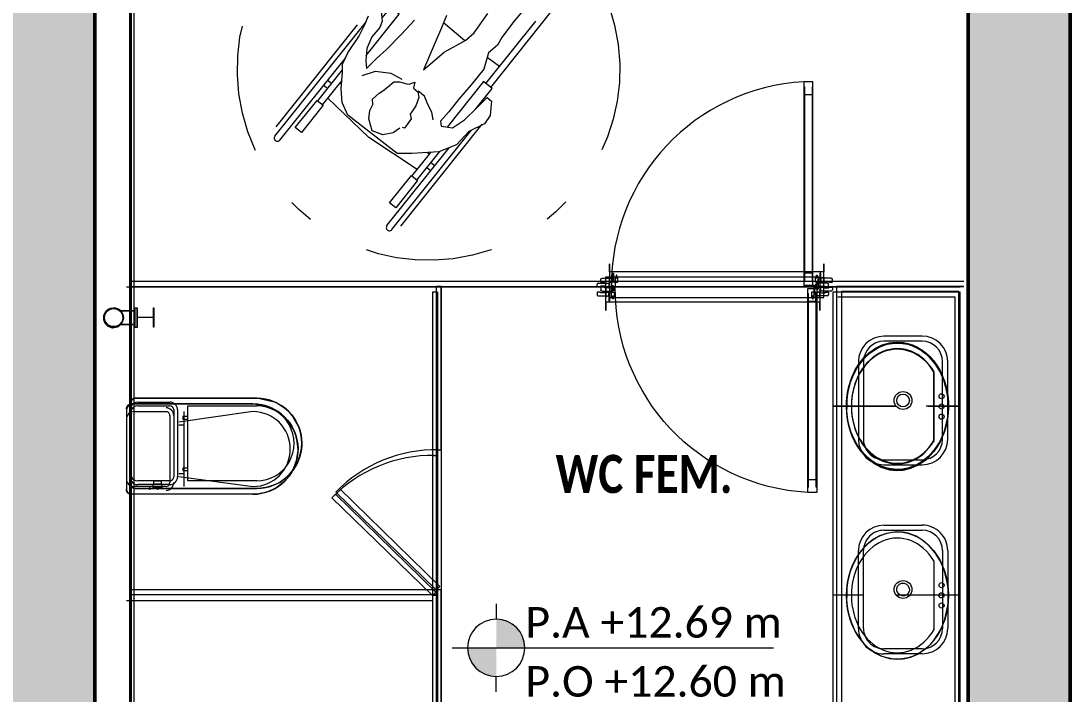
# Model space of a CAD drawing. Extents: x -14.2 to 52.3, y 3.7 to 90.9.
# Drawn here: x 28.463 to 32.577, y 22.991 to 25.633 of the extents above; entities that cross this region are included whole.
import ezdxf

# ---------------------------------------------------------------- set-up
doc = ezdxf.new("R2010")
doc.units = 0
doc.linetypes.add('limpo_PINI-PSG-PE-0102-LAZ-R00$0$IMPORT-HIDDEN _2_', pattern=[375, 250, -125])
doc.linetypes.add('limpo_PINI-PSG-PE-0102-LAZ-R00$0$IMPORT-IMPORT-DASHDOT', pattern=[1, 0.5, -0.25, 0, -0.25])
doc.layers.add('limpo_PINI-PSG-PE-0102-LAZ-R00$0$0-16', color=7, linetype='limpo_PINI-PSG-PE-0102-LAZ-R00$0$IMPORT-IMPORT-DASHDOT', lineweight=5, true_color=0x999999)
doc.layers.add('limpo_PINI-PSG-PE-0102-LAZ-R00$0$0-8', color=7, linetype='Continuous', lineweight=5, true_color=0x999999)
for name, color, linetype, lineweight in [('limpo_PINI-PSG-PE-0102-LAZ-R00$0$0-20', 7, 'Continuous', 5), ('limpo_PINI-PSG-PE-0102-LAZ-R00$0$A-AREA-IDEN', 2, 'Continuous', 5), ('limpo_PINI-PSG-PE-0102-LAZ-R00$0$A-WALL', 1, 'Continuous', 5), ('limpo_PINI-PSG-PE-0102-LAZ-R00$0$A-WALL-FNSH', 1, 'Continuous', 40), ('limpo_PINI-PSG-PE-0102-LAZ-R00$0$ARQ_ESQUADRIA', 135, 'Continuous', 5), ('limpo_PINI-PSG-PE-0102-LAZ-R00$0$ARQ_WC_COZ', 135, 'Continuous', 5), ('limpo_PINI-PSG-PE-0102-LAZ-R00$0$G-ANNO-DIMS', 1, 'Continuous', 5), ('limpo_PINI-PSG-PE-0102-LAZ-R00$0$LAYOUT_AMB_LAZ_dwg', 8, 'Continuous', 5), ('limpo_PINI-PSG-PE-0102-LAZ-R00$0$PNIN-HID-PL-0009-LAZ-R00_dwg', 8, 'Continuous', 5), ('limpo_PINI-PSG-PE-0102-LAZ-R00$0$S-COLS', 52, 'Continuous', 5), ('limpo_PINI-PSG-PE-0102-LAZ-R00$0$TINTERNO', 135, 'Continuous', 5)]:
    doc.layers.add(name, color=color, linetype=linetype, lineweight=lineweight)
doc.layers.add('limpo_PINI-PSG-PE-0102-LAZ-R00$0$XR_ARQT', color=7, linetype='Continuous')
doc.layers.add('XR_ARQT', color=7, linetype='Continuous')
doc.styles.add('limpo_PINI-PSG-PE-0102-LAZ-R00$0$Calibri_2', font='calibri.ttf', dxfattribs={"height": 0.22})
doc.styles.add('limpo_PINI-PSG-PE-0102-LAZ-R00$0$Calibri_B', font='calibrib.ttf', dxfattribs={"width": 0.8, "height": 150})

# ---------------------------------------------------------------- blocks, each defined once
blk = doc.blocks.new('limpo_PINI-PSG-PE-0102-LAZ-R00$0$LAZ GERAL - PNE_dwg_LAYOUT - LAZER - - -_dwg__U96-23877569-009 - PRE - PAV_ LAZER - GERAL-25011497-009 - PRE - PAV_ LAZER - GERAL')
at = {"layer": 'limpo_PINI-PSG-PE-0102-LAZ-R00$0$0-20', "flags": 128}
blk.add_lwpolyline([(-0.0325, -0.105), (0.8075, -0.105), (0.8075, -0.1801), (0.8075, -0.2371), (0.8075, -0.2051), (-0.0325, -0.2051), (-0.0325, -0.237), (-0.0325, -0.18), (-0.0325, -0.105)], dxfattribs=at)
at = {"layer": 'limpo_PINI-PSG-PE-0102-LAZ-R00$0$0-8'}
for p, q in [((0.7473, 0.6102), (0.7773, 0.6102)), ((0.7472, -0.0898), (0.7772, -0.0898)), ((-0.006, -0.1875), (-0.006, -0.187)), ((-0.006, -0.1891), (-0.006, -0.1885)), ((-0.0057, -0.187), (-0.0057, -0.1875)), ((-0.0057, -0.1885), (-0.0057, -0.1891)), ((-0.0056, -0.1879), (-0.0055, -0.188)), ((-0.0056, -0.1894), (-0.0055, -0.1895)), ((-0.0052, -0.1894), (-0.0052, -0.1884)), ((-0.0042, -0.1884), (-0.0042, -0.1894)), ((-0.004, -0.188), (-0.0039, -0.1879)), ((-0.004, -0.1895), (-0.0039, -0.1894)), ((-0.0037, -0.1875), (-0.0037, -0.187)), ((-0.0037, -0.1891), (-0.0037, -0.1885)), ((-0.0035, -0.187), (-0.0035, -0.1875)), ((-0.0035, -0.1885), (-0.0035, -0.1891)), ((0.7785, -0.187), (0.7785, -0.1876)), ((0.7785, -0.1886), (0.7785, -0.1891)), ((0.7788, -0.1876), (0.7788, -0.187)), ((0.7788, -0.1891), (0.7788, -0.1886)), ((0.779, -0.188), (0.7789, -0.188)), ((0.779, -0.1896), (0.7789, -0.1895)), ((0.7793, -0.1884), (0.7793, -0.1895)), ((0.7803, -0.1895), (0.7803, -0.1884)), ((0.7806, -0.188), (0.7805, -0.188)), ((0.7806, -0.1895), (0.7805, -0.1896)), ((0.7808, -0.187), (0.7808, -0.1876)), ((0.7808, -0.1886), (0.7808, -0.1891)), ((0.781, -0.1876), (0.781, -0.187)), ((0.781, -0.1891), (0.781, -0.1886))]:
    blk.add_line(p, q, dxfattribs=at)
at = {"layer": 'limpo_PINI-PSG-PE-0102-LAZ-R00$0$0-8', "flags": 128}
for points in [[(0.7798, 0.6602), (0.7448, 0.6602), (0.7448, -0.1398), (0.7797, -0.1398), (0.7797, 0.6602)], [(0.7448, 0.6402), (0.7473, 0.6402), (0.7473, -0.1198), (0.7447, -0.1198)], [(0.7798, 0.6402), (0.7773, 0.6402), (0.7773, -0.1198), (0.7797, -0.1198)], [(-0.0615, -0.13), (-0.0205, -0.13), (-0.0205, -0.145), (-0.0325, -0.145), (-0.0325, -0.142), (-0.0525, -0.142), (-0.0525, -0.145), (-0.0665, -0.145), (-0.0665, -0.135)], [(-0.0325, -0.1651), (-0.0205, -0.1651), (-0.0205, -0.185), (-0.0165, -0.185), (-0.0165, -0.1651), (0, -0.1651), (0, -0.185), (-0.0035, -0.185), (-0.0035, -0.192), (-0.006, -0.192), (-0.006, -0.185), (-0.01, -0.185), (-0.01, -0.145), (-0.0165, -0.145), (-0.0165, -0.15), (-0.0205, -0.15), (-0.0205, -0.145), (-0.0325, -0.145), (-0.0325, -0.18), (-0.0295, -0.18), (-0.0295, -0.184), (-0.0325, -0.184), (-0.0325, -0.1651)], [(-0.0205, -0.13), (-0.0205, -0.15), (-0.0165, -0.15), (-0.0165, -0.134)], [(0.781, -0.1386), (0.7484, -0.1386), (0.7484, -0.1398), (0.7484, -0.1403), (0.7801, -0.1403)], [(0.8075, -0.1651), (0.7955, -0.1651), (0.7955, -0.1851), (0.7915, -0.1851), (0.7915, -0.1651), (0.775, -0.1651), (0.775, -0.1851), (0.7785, -0.1851), (0.7785, -0.1921), (0.781, -0.1921), (0.781, -0.1851), (0.785, -0.1851), (0.785, -0.1451), (0.7915, -0.1451), (0.7915, -0.1501), (0.7955, -0.1501), (0.7955, -0.1451), (0.8075, -0.1451), (0.8075, -0.1801), (0.8045, -0.1801), (0.8045, -0.1841), (0.8075, -0.1841), (0.8075, -0.1651)], [(0.7862, -0.1438), (0.7862, -0.1764), (0.785, -0.1764), (0.7845, -0.1764), (0.7845, -0.1447)], [(0.8365, -0.1301), (0.7955, -0.1301), (0.7955, -0.1501), (0.7915, -0.1501), (0.7915, -0.1341)], [(0.7955, -0.1301), (0.7955, -0.1451), (0.8075, -0.1451), (0.8075, -0.1421), (0.8275, -0.1421), (0.8275, -0.1451), (0.8415, -0.1451), (0.8415, -0.1351)], [(-0.0205, -0.1801), (-0.0205, -0.1651), (-0.0325, -0.1651), (-0.0325, -0.1681), (-0.0525, -0.1681), (-0.0525, -0.1651), (-0.0665, -0.1651), (-0.0665, -0.1751)], [(-0.0615, -0.1801), (-0.0205, -0.1801), (-0.0205, -0.2), (-0.0165, -0.2), (-0.0165, -0.1761)], [(-0.0052, -0.1878), (-0.0052, -0.185), (-0.0097, -0.185), (-0.0097, -0.182), (-0.0037, -0.18), (0.0003, -0.182), (0.0003, -0.185), (-0.0042, -0.185), (-0.0042, -0.1878)], [(-0.0005, -0.1842), (-0.0089, -0.1842), (-0.0089, -0.1826), (-0.0038, -0.1809), (-0.0005, -0.1825), (-0.0005, -0.1842)], [(0.7803, -0.1879), (0.7803, -0.1851), (0.7848, -0.1851), (0.7848, -0.1821), (0.7788, -0.1801), (0.7748, -0.1821), (0.7748, -0.1851), (0.7793, -0.1851), (0.7793, -0.1879)], [(0.7756, -0.1843), (0.784, -0.1843), (0.784, -0.1826), (0.7788, -0.1809), (0.7756, -0.1826), (0.7756, -0.1843)], [(0.7955, -0.1801), (0.7955, -0.2001), (0.7915, -0.2001), (0.7915, -0.1761)], [(0.8365, -0.1801), (0.7955, -0.1801), (0.7955, -0.1651), (0.8075, -0.1651), (0.8075, -0.1681), (0.8275, -0.1681), (0.8275, -0.1651), (0.8415, -0.1651), (0.8415, -0.1751)]]:
    blk.add_lwpolyline(points, dxfattribs=at)
at = {"layer": 'limpo_PINI-PSG-PE-0102-LAZ-R00$0$0-8'}
blk.add_circle((0.7838, -0.141), 0.0037, dxfattribs=at)
for centre, radius, start, end in [((0.7878, -0.1364), 0.7978, 93.089, 180.6161), ((-0.0205, -0.134), 0.004, 359.9953, 89.9953), ((-0.0054, -0.1878), 0.00015, 233.7743, 359.9957), ((-0.0042, -0.1891), 0.0005, 311.806, 359.9956), ((0.7793, -0.1891), 0.0005, 179.9953, 228.185), ((0.7798, -0.1886), 0.0015, 228.1841, 311.8065), ((0.7791, -0.1879), 0.00015, 233.7736, 359.9957)]:
    blk.add_arc(centre, radius, start, end, dxfattribs=at)
for centre, major_axis, ratio, start_param, end_param in [((-0.0615, -0.135), (0.00354, 0.00354), 1, 0.785358, 2.356154), ((0.7955, -0.1341), (0.00331, 0.00224), 0.999998, 0.975611, 2.546407), ((0.8365, -0.1351), (-0.00451, 0.00217), 0.999999, 3.58958, 5.160376), ((-0.0615, -0.1751), (0.00191, 0.00462), 1, 1.963455, 3.534251), ((-0.0205, -0.1761), (0, 0.004), 0.999999, 3.141552, 4.712348), ((-0.0059, -0.187), (0.000048, 0.000115), 0.999987, 5.10504, 8.246633), ((-0.0052, -0.1875), (-0.000074, 0.000746), 0.999992, 1.47197, 2.313037), ((-0.0059, -0.1885), (-0.000125, 0), 0.999991, 3.141556, 6.283149), ((-0.0052, -0.1891), (0.00075, 0.000021), 0.999998, 3.113721, 3.954786), ((-0.0052, -0.1875), (0.000462, 0.000191), 0.999997, 2.748852, 3.589919), ((-0.0047, -0.187), (-0.00148, 0.00025), 0.999998, 1.010863, 1.400863), ((-0.0052, -0.1891), (-0.000479, 0.000145), 0.999992, 0.293959, 1.135032), ((-0.0047, -0.1885), (0.00147, 0.0003), 0.999998, 3.778609, 5.238095), ((-0.0054, -0.1894), (-0.000123, 0.000086), 0.999973, 1.548658, 3.75167), ((-0.0041, -0.1878), (-0.000139, 0.000057), 0.999989, 0.392663, 2.59563), ((-0.0047, -0.187), (0.00061, 0.00137), 0.999999, 3.901973, 4.2918), ((-0.0041, -0.1894), (0.000106, 0.000106), 0.999985, 2.356153, 4.559145), ((-0.0042, -0.1875), (0.000204, 0.000456), 0.999998, 4.291816, 5.132884), ((-0.0036, -0.187), (0.000122, 0.000029), 0.99998, 6.051305, 9.192916), ((-0.0042, -0.1875), (-0.000287, 0.000693), 0.999996, 3.478584, 4.319651), ((-0.0036, -0.1885), (-0.0000884, 0.0000884), 0.999991, 3.926948, 7.06854), ((-0.0042, -0.1891), (0.000661, 0.000354), 0.999995, 4.95068, 5.791748), ((0.7786, -0.187), (-0.00011, 0.000059), 0.999967, 3.632942, 6.774571), ((0.7793, -0.1876), (-0.00075, 0), 0.999997, 6.283146, 7.124214), ((0.7786, -0.1886), (0, 0.000125), 0.999982, 4.712353, 7.853927), ((0.7793, -0.1891), (0.00053, 0.00053), 0.999995, 2.356154, 3.197219), ((0.7793, -0.1876), (0.000456, 0.000204), 0.999998, 2.721015, 3.562087), ((0.7798, -0.187), (0.0015, 0.00004), 0.999998, 3.9548, 4.344627), ((0.7791, -0.1895), (0.000139, 0.000057), 0.999989, 3.687475, 5.890454), ((0.7804, -0.1879), (-0.000098, 0.000114), 0.999989, 0.861975, 3.064945), ((0.7798, -0.187), (0.00047, 0.00142), 0.999997, 3.802841, 4.192842), ((0.7804, -0.1895), (0.000143, 0.000047), 0.999992, 2.825446, 5.028443), ((0.7803, -0.1876), (0.0005, 0), 0.999998, 5.442031, 6.283104), ((0.7803, -0.1891), (0.000487, 0.000115), 0.999995, 5.210252, 6.051322), ((0.7809, -0.187), (-0.000123, 0.00002), 0.999971, 3.302425, 6.444054), ((0.7803, -0.1876), (-0.000099, 0.000743), 0.999997, 3.738241, 4.579307), ((0.7809, -0.1886), (-0.000115, 0.000048), 0.999987, 3.534249, 6.675859), ((0.7803, -0.1891), (0.000306, 0.000685), 0.999998, 4.291817, 5.132882), ((0.7955, -0.1761), (0.00224, 0.00331), 0.999998, 2.165901, 3.736697), ((0.8365, -0.1751), (0, 0.005), 1, 3.141552, 4.712349)]:
    blk.add_ellipse(centre, major_axis=major_axis, ratio=ratio, start_param=start_param, end_param=end_param, dxfattribs=at)
blk.add_ellipse((0.7838, -0.141), major_axis=(-0.00321, 0.00076), ratio=0.999999, dxfattribs=at)
blk = doc.blocks.new('limpo_PINI-PSG-PE-0102-LAZ-R00$0$LAZ GERAL - PNE_dwg-25011385-009 - PRE - PAV_ LAZER - GERAL')
at = {"layer": 'limpo_PINI-PSG-PE-0102-LAZ-R00$0$0-16'}
blk.add_ellipse((8.4343, 0.6132), major_axis=(0.7299, 0.1723), ratio=1, dxfattribs=at)
at = {"layer": 'limpo_PINI-PSG-PE-0102-LAZ-R00$0$0-20', "flags": 128}
for points in [[(8.4842, -0.239), (8.4642, -0.239), (8.4642, -0.8802), (8.4842, -0.8803), (8.4842, -0.239)], [(10.5343, -0.239), (10.0343, -0.239), (10.0343, -2.6179), (10.5343, -2.6179)], [(7.2702, -0.6839), (7.2737, -0.6812), (7.2787, -0.6789), (7.2845, -0.678), (7.7603, -0.678), (7.7799, -0.6791), (7.7987, -0.6822), (7.816, -0.687), (7.835, -0.6945), (7.8472, -0.7008), (7.8621, -0.7101), (7.8754, -0.7205), (7.8863, -0.7307), (7.8964, -0.7417), (7.9048, -0.7527), (7.9132, -0.7657), (7.9197, -0.7779), (7.9252, -0.7903), (7.9304, -0.8055), (7.9333, -0.8171), (7.9365, -0.8361), (7.9375, -0.8552), (7.9371, -0.8665), (7.9345, -0.8877), (7.9284, -0.9112), (7.9198, -0.9322), (7.9118, -0.9471), (7.9021, -0.9614), (7.8921, -0.9736), (7.8807, -0.9852), (7.8665, -0.997), (7.8519, -1.0068), (7.8393, -1.0137), (7.8267, -1.0194), (7.8106, -1.025), (7.7957, -1.0288), (7.777, -1.0315), (7.7603, -1.0323), (7.2845, -1.0323), (7.2776, -1.0311), (7.2702, -1.0264), (7.2693, -1.0252), (7.2702, -1.0264), (7.2776, -1.0311), (7.2845, -1.0323), (7.7603, -1.0323), (7.7957, -1.0288), (7.8187, -1.0222), (7.8519, -1.0068), (7.8736, -0.9911), (7.8864, -0.9794), (7.8971, -0.9675), (7.9069, -0.9543), (7.9198, -0.9322), (7.9314, -0.8994), (7.9358, -0.8771), (7.9373, -0.8608), (7.937, -0.8456), (7.9333, -0.8171), (7.9278, -0.7979), (7.9197, -0.7779), (7.9006, -0.7472), (7.8863, -0.7307), (7.8688, -0.7153), (7.835, -0.6945), (7.7603, -0.678), (7.2845, -0.678), (7.2816, -0.6784), (7.2737, -0.6812), (7.2693, -0.6891)], [(8.4842, -1.4302), (8.4642, -1.4302), (8.4642, -2.0502), (8.4842, -2.0503), (8.4842, -1.4302)]]:
    blk.add_lwpolyline(points, dxfattribs=at)
blk.add_lwpolyline([(8.4782, -1.4163), (8.0847, -1.032), (8.0705, -1.0461), (8.4643, -1.4302)], close=True, dxfattribs=at)
at = {"layer": 'limpo_PINI-PSG-PE-0102-LAZ-R00$0$0-8'}
for p, q in [((7.8318, 0.3505), (8.1905, 0.7999)), ((7.8366, 0.3866), (8.1563, 0.7872)), ((8.5756, 0.7255), (8.4929, 0.7947)), ((8.6591, 0.557), (8.8545, 0.8018)), ((8.7127, 0.6241), (8.6648, 0.6596)), ((7.8513, 0.3349), (8.1085, 0.6571)), ((7.9996, 0.4891), (8.0971, 0.6112)), ((8.0191, 0.4735), (8.0945, 0.5679)), ((8.0383, 0.5376), (8.0229, 0.5498)), ((8.0539, 0.5571), (8.0385, 0.5694)), ((8.0934, 0.5532), (8.0873, 0.559)), ((8.291, -0.016), (8.601, 0.3725)), ((8.3251, -0.0033), (8.6448, 0.3973)), ((8.2714, -0.0004), (8.5151, 0.3049)), ((8.3889, 0.1784), (8.478, 0.2899)), ((8.3694, 0.194), (8.4437, 0.287)), ((8.4376, 0.2794), (8.4274, 0.2861)), ((8.443, 0.2145), (8.4276, 0.2268)), ((8.4586, 0.2341), (8.4432, 0.2464)), ((7.2693, -0.219), (10.5343, -0.219)), ((7.2693, -0.239), (10.5343, -0.239)), ((8.4843, -0.239), (8.4843, -3.7691)), ((10.5343, -0.239), (10.0343, -0.239)), ((10.3703, -0.4344), (10.2203, -0.4344)), ((10.3703, -0.4544), (10.2203, -0.4544)), ((10.1203, -0.5344), (10.1203, -0.8394)), ((10.1403, -0.5344), (10.1403, -0.8394)), ((10.4503, -0.8394), (10.4503, -0.5344)), ((10.4703, -0.8394), (10.4703, -0.5344)), ((7.7603, -0.678), (7.2845, -0.678)), ((7.2946, -0.6932), (7.4197, -0.6932)), ((7.2946, -0.7083), (7.4197, -0.7083)), ((7.4349, -0.7235), (7.4349, -0.9869)), ((7.45, -0.7235), (7.45, -0.9869)), ((10.2203, -0.9194), (10.3703, -0.9194)), ((10.2203, -0.9394), (10.3703, -0.9394)), ((7.4197, -1.002), (7.2946, -1.002)), ((7.3547, -1.0172), (7.2946, -1.0172)), ((7.4197, -1.0172), (7.3879, -1.0172)), ((7.2845, -1.0323), (7.7603, -1.0323)), ((8.0847, -1.032), (8.0705, -1.0461)), ((10.2203, -1.1762), (10.3703, -1.1762)), ((10.2203, -1.1962), (10.3703, -1.1962)), ((10.1203, -1.5812), (10.1203, -1.2762)), ((10.1403, -1.5812), (10.1403, -1.2762)), ((10.4503, -1.2762), (10.4503, -1.5812)), ((10.4703, -1.2762), (10.4703, -1.5812)), ((8.4643, -1.4502), (7.2693, -1.4502)), ((10.3703, -1.6612), (10.2203, -1.6612)), ((10.3703, -1.6812), (10.2203, -1.6812))]:
    blk.add_line(p, q, dxfattribs=at)
at = {"layer": 'limpo_PINI-PSG-PE-0102-LAZ-R00$0$0-8', "flags": 128}
for points in [[(8.3113, 0.2824), (8.1178, 0.4332), (8.0962, 0.483), (8.0922, 0.5367), (8.0969, 0.6014), (8.0973, 0.6336), (8.1184, 0.6781), (8.1615, 0.7411), (8.1826, 0.7856), (8.1984, 0.8234)], [(8.2486, 0.8411), (8.253, 0.8015), (8.2438, 0.7764), (8.2117, 0.7407), (8.1928, 0.6944), (8.188, 0.6477), (8.1916, 0.616), (8.2312, 0.6566), (8.2694, 0.691), (8.327, 0.7496), (8.3789, 0.8056)], [(8.5053, 0.8238), (8.4847, 0.7753), (8.4609, 0.7185), (8.4148, 0.611), (8.4953, 0.6802), (8.5803, 0.7279), (8.6132, 0.7557), (8.6669, 0.8319)], [(8.8113, 0.8501), (8.7669, 0.799), (8.7216, 0.7377), (8.7049, 0.7078), (8.6701, 0.6778), (8.6513, 0.6135), (8.602, 0.5518), (8.5523, 0.494), (8.5136, 0.4456), (8.4815, 0.4099), (8.4838, 0.3901), (8.5287, 0.3831), (8.5753, 0.4144), (8.6241, 0.462), (8.6637, 0.5025), (8.6814, 0.4885), (8.6783, 0.462), (8.6757, 0.4317), (8.6533, 0.3991), (8.5925, 0.3682), (8.5442, 0.3166), (8.4751, 0.2888), (8.3694, 0.2829), (8.3474, 0.2825), (8.3113, 0.2825)], [(8.6787, 0.5414), (8.9237, 0.8484), (8.9042, 0.864)], [(8.1901, 0.6676), (8.3187, 0.8288), (8.2845, 0.856), (8.2515, 0.8148)], [(8.0972, 0.6206), (8.0968, 0.6209), (8.0972, 0.6214)], [(8.3308, 0.5735), (8.288, 0.5968), (8.2251, 0.6038), (8.1727, 0.5878)], [(8.3222, 0.3819), (8.2962, 0.363), (8.2548, 0.3563), (8.213, 0.3717), (8.1997, 0.4184), (8.2041, 0.4509), (8.2155, 0.4743), (8.2151, 0.4963), (8.2406, 0.5192), (8.2555, 0.5289), (8.274, 0.543), (8.2978, 0.5638), (8.3198, 0.5642), (8.3488, 0.5555), (8.359, 0.5546), (8.3801, 0.563), (8.3748, 0.5383), (8.3925, 0.5242), (8.3969, 0.5027), (8.3846, 0.4692), (8.3692, 0.4454), (8.3622, 0.4366), (8.3662, 0.419), (8.3402, 0.382), (8.3319, 0.385)], [(8.6203, 0.4582), (8.6836, 0.5375), (8.6494, 0.5648), (8.507, 0.3864)], [(8.3898, 0.2195), (8.1999, 0.3452), (8.0395, 0.4991)], [(8.4529, 0.4147), (8.4476, 0.4442), (8.4322, 0.4745), (8.4185, 0.5071), (8.3942, 0.5265)], [(8.4643, -0.239), (8.4643, -3.7691), (8.4643, -3.2202)], [(10.0343, -0.239), (10.0343, -2.6179), (10.5343, -2.6179)], [(10.0543, -0.259), (10.0543, -2.5979), (10.5143, -2.5979), (10.5143, -0.259), (10.0543, -0.259)], [(7.7603, -1.002), (7.4904, -1.002), (7.4904, -0.7083), (7.7603, -0.7083)], [(7.4904, -0.7501), (7.4702, -0.7501), (7.4702, -0.7602), (7.4904, -0.7602)], [(8.4642, -0.8802), (8.4642, -1.4302), (7.2693, -1.4302)], [(7.4904, -0.9521), (7.4702, -0.9521), (7.4702, -0.9622), (7.4904, -0.9622)], [(7.3879, -1.0285), (7.3547, -1.0285), (7.3547, -1.0153), (7.3879, -1.0153), (7.3879, -1.0285)], [(7.3568, -1.0153), (7.3568, -1.002), (7.3858, -1.002), (7.3858, -1.0153), (7.3568, -1.0153)]]:
    blk.add_lwpolyline(points, dxfattribs=at)
for points in [[(7.9362, 0.3647), (7.9118, 0.3842), (7.9972, 0.4911), (8.0216, 0.4716)], [(8.3669, 0.1959), (8.3914, 0.1764), (8.306, 0.0695), (8.2816, 0.089)]]:
    blk.add_lwpolyline(points, close=True, dxfattribs=at)
at = {"layer": 'limpo_PINI-PSG-PE-0102-LAZ-R00$0$0-8'}
for centre, radius, start, end in [((10.2203, -0.5344), 0.1, 90, 180), ((7.2946, -0.9869), 0.0303, 212.6056, 270.001)]:
    blk.add_arc(centre, radius, start, end, dxfattribs=at)
for centre, major_axis, start_param, end_param in [((7.8416, 0.3427), (-0.00932, 0.00833), 0.055892, 3.197485), ((8.2812, -0.0082), (0.0113, 0.0054), 2.019383, 5.160976), ((10.3703, -0.5344), (-0.0851, 0.0526), 3.695168, 5.265964), ((10.2203, -0.5344), (0.0566, 0.0566), 0.785398, 2.356194), ((10.3703, -0.5344), (-0.0649, 0.0468), 3.766117, 5.336913), ((7.2845, -0.6982), (0.0046, 0.0197), 0.231834, 1.135218), ((7.2946, -0.7235), (0.0295, 0.007), 1.338981, 2.340484), ((7.4197, -0.7235), (0.0303, 0), 0.000008, 1.570805), ((7.7603, -0.8552), (-0.1036, 0.1437), 2.517076, 5.658668), ((7.2946, -0.7386), (-0.0258, 0.0159), 5.265968, 6.267483), ((7.4197, -0.7235), (0.0107, 0.0107), 5.497797, 7.068593), ((7.7603, -0.8552), (0.1469, 0), 4.712399, 7.853992), ((10.2203, -0.8394), (0.0383, 0.0924), 1.963494, 3.53429), ((10.2203, -0.8394), (0.0421, 0.0681), 2.124369, 3.695166), ((10.3703, -0.8394), (-0.0707, 0.0707), 2.356196, 3.926992), ((10.3703, -0.8394), (-0.0566, 0.0566), 2.356195, 3.926991), ((8.4643, -1.4302), (0.487, 0.2556), 1.071254, 1.885398), ((7.4197, -0.9869), (-0.0147, 0.0035), 1.80263, 3.373426), ((7.4197, -0.9869), (0.0303, 0), 4.712396, 6.283193), ((7.2845, -1.0121), (0.0044, 0.0197), 2.457712, 3.361848), ((7.2946, -0.9717), (-0.0301, 0.0033), 0.677247, 1.678973), ((10.2203, -1.2762), (0.0924, 0.0383), 1.178096, 2.748892), ((10.3703, -1.2762), (-0.0851, 0.0526), 3.695166, 5.265963), ((10.2203, -1.2762), (0.0739, 0.0306), 1.178096, 2.748893), ((10.3703, -1.2762), (-0.0566, 0.0566), 3.92699, 5.497786), ((10.2203, -1.5812), (0, 0.1), 1.570796, 3.141593), ((10.2203, -1.5812), (0.0566, 0.0566), 2.356202, 3.926999), ((10.3703, -1.5812), (-0.0851, 0.0526), 2.124372, 3.695168), ((10.3703, -1.5812), (-0.0566, 0.0566), 2.356193, 3.926989)]:
    blk.add_ellipse(centre, major_axis=major_axis, ratio=1, start_param=start_param, end_param=end_param, dxfattribs=at)
for centre, major_axis in [((10.2953, -0.6869), (0.035, 0)), ((10.2953, -0.6869), (0.025, 0)), ((10.2953, -1.4287), (-0.0247, 0.0247)), ((10.2953, -1.4287), (-0.0213, 0.0131))]:
    blk.add_ellipse(centre, major_axis=major_axis, ratio=1, dxfattribs=at)
at = {"extrusion": (0, 0, -1), "zscale": -1, "rotation": 180}
blk.add_blockref('limpo_PINI-PSG-PE-0102-LAZ-R00$0$LAZ GERAL - PNE_dwg_LAYOUT - LAZER - - -_dwg__U96-23877569-009 - PRE - PAV_ LAZER - GERAL-25011497-009 - PRE - PAV_ LAZER - GERAL', (-9.1768, -0.3874), dxfattribs=at)
blk = doc.blocks.new('limpo_PINI-PSG-PE-0102-LAZ-R00$0$PINI-EST-PE-1101-TQR-R20_rvt-1-5PPE_008_LAZER__P_A_0_09_')
at = {"layer": 'limpo_PINI-PSG-PE-0102-LAZ-R00$0$S-COLS'}
for points in [[(19950, -4035), (20350, -4035), (20350, 2435), (18850, 2435), (18850, 2035), (19950, 2035), (19950, -2557.5)], [(23775, -4035), (24175, -4035), (24175, 2435), (23775, 2435), (23775, -3641.8)]]:
    blk.add_hatch(color=8, dxfattribs=at).paths.add_polyline_path(points)
at = {"layer": 'limpo_PINI-PSG-PE-0102-LAZ-R00$0$S-COLS', "color": 7, "lineweight": 50}
for p, q in [((20350, -4035), (20350, 2435)), ((23775, 2435), (23775, -4035)), ((24175, -4035), (24175, 2435))]:
    blk.add_line(p, q, dxfattribs=at)
blk = doc.blocks.new('limpo_PINI-PSG-PE-0102-LAZ-R00$0$LAYOUT_AMB_LAZ_dwg__U2-3867827-5PPE_008_LAZER__P_A_0_09_')
at = {"layer": 'limpo_PINI-PSG-PE-0102-LAZ-R00$0$ARQ_ESQUADRIA', "color": 9}
for p, q in [((747.3, 610.2), (777.3, 610.2)), ((747.2, -89.8), (777.2, -89.8)), ((-6, -187.5), (-6, -187)), ((-6, -189.1), (-6, -188.5)), ((-5.7, -187), (-5.7, -187.5)), ((-5.7, -188.5), (-5.7, -189.1)), ((-5.6, -187.9), (-5.5, -188)), ((-5.6, -189.4), (-5.5, -189.5)), ((-5.2, -189.4), (-5.2, -188.4)), ((-4.2, -188.4), (-4.2, -189.4)), ((-4, -188), (-3.9, -187.9)), ((-4, -189.5), (-3.9, -189.4)), ((-3.7, -187.5), (-3.7, -187)), ((-3.7, -189.1), (-3.7, -188.5)), ((-3.5, -187), (-3.5, -187.5)), ((-3.5, -188.5), (-3.5, -189.1)), ((778.5, -187), (778.5, -187.6)), ((778.5, -188.6), (778.5, -189.1)), ((778.8, -187.6), (778.8, -187)), ((778.8, -189.1), (778.8, -188.6)), ((779, -188), (778.9, -188)), ((779, -189.6), (778.9, -189.5)), ((779.3, -188.4), (779.3, -189.5)), ((780.3, -189.5), (780.3, -188.4)), ((780.6, -188), (780.5, -188)), ((780.6, -189.5), (780.5, -189.6)), ((780.8, -187), (780.8, -187.6)), ((780.8, -188.6), (780.8, -189.1)), ((781, -187.6), (781, -187)), ((781, -189.1), (781, -188.6))]:
    blk.add_line(p, q, dxfattribs=at)
at = {"layer": 'limpo_PINI-PSG-PE-0102-LAZ-R00$0$ARQ_ESQUADRIA', "color": 9, "flags": 128}
for points in [[(779.8, 660.2), (744.8, 660.2), (744.8, -139.8), (779.7, -139.8), (779.7, 660.2)], [(744.8, 640.2), (747.3, 640.2), (747.3, -119.8), (744.7, -119.8)], [(779.8, 640.2), (777.3, 640.2), (777.3, -119.8), (779.7, -119.8)], [(-32.5, -105), (807.5, -105), (807.5, -180.1), (807.5, -237.1), (807.5, -205.1), (-32.5, -205.1), (-32.5, -237), (-32.5, -180), (-32.5, -105)], [(-61.5, -130), (-20.5, -130), (-20.5, -145), (-32.5, -145), (-32.5, -142), (-52.5, -142), (-52.5, -145), (-66.5, -145), (-66.5, -135)], [(-32.5, -165.1), (-20.5, -165.1), (-20.5, -185), (-16.5, -185), (-16.5, -165.1), (0, -165.1), (0, -185), (-3.5, -185), (-3.5, -192), (-6, -192), (-6, -185), (-10, -185), (-10, -145), (-16.5, -145), (-16.5, -150), (-20.5, -150), (-20.5, -145), (-32.5, -145), (-32.5, -180), (-29.5, -180), (-29.5, -184), (-32.5, -184), (-32.5, -165.1)], [(-20.5, -130), (-20.5, -150), (-16.5, -150), (-16.5, -134)], [(781, -138.6), (748.4, -138.6), (748.4, -139.8), (748.4, -140.3), (780.1, -140.3)], [(807.5, -165.1), (795.5, -165.1), (795.5, -185.1), (791.5, -185.1), (791.5, -165.1), (775, -165.1), (775, -185.1), (778.5, -185.1), (778.5, -192.1), (781, -192.1), (781, -185.1), (785, -185.1), (785, -145.1), (791.5, -145.1), (791.5, -150.1), (795.5, -150.1), (795.5, -145.1), (807.5, -145.1), (807.5, -180.1), (804.5, -180.1), (804.5, -184.1), (807.5, -184.1), (807.5, -165.1)], [(786.2, -143.8), (786.2, -176.4), (785, -176.4), (784.5, -176.4), (784.5, -144.7)], [(836.5, -130.1), (795.5, -130.1), (795.5, -150.1), (791.5, -150.1), (791.5, -134.1)], [(795.5, -130.1), (795.5, -145.1), (807.5, -145.1), (807.5, -142.1), (827.5, -142.1), (827.5, -145.1), (841.5, -145.1), (841.5, -135.1)], [(-20.5, -180.1), (-20.5, -165.1), (-32.5, -165.1), (-32.5, -168.1), (-52.5, -168.1), (-52.5, -165.1), (-66.5, -165.1), (-66.5, -175.1)], [(-61.5, -180.1), (-20.5, -180.1), (-20.5, -200), (-16.5, -200), (-16.5, -176.1)], [(-5.2, -187.8), (-5.2, -185), (-9.7, -185), (-9.7, -182), (-3.7, -180), (0.3, -182), (0.3, -185), (-4.2, -185), (-4.2, -187.8)], [(-0.5, -184.2), (-8.9, -184.2), (-8.9, -182.6), (-3.8, -180.9), (-0.5, -182.5), (-0.5, -184.2)], [(780.3, -187.9), (780.3, -185.1), (784.8, -185.1), (784.8, -182.1), (778.8, -180.1), (774.8, -182.1), (774.8, -185.1), (779.3, -185.1), (779.3, -187.9)], [(775.6, -184.3), (784, -184.3), (784, -182.6), (778.8, -180.9), (775.6, -182.6), (775.6, -184.3)], [(795.5, -180.1), (795.5, -200.1), (791.5, -200.1), (791.5, -176.1)], [(836.5, -180.1), (795.5, -180.1), (795.5, -165.1), (807.5, -165.1), (807.5, -168.1), (827.5, -168.1), (827.5, -165.1), (841.5, -165.1), (841.5, -175.1)]]:
    blk.add_lwpolyline(points, dxfattribs=at)
at = {"layer": 'limpo_PINI-PSG-PE-0102-LAZ-R00$0$ARQ_ESQUADRIA', "color": 9}
for radius in [3.7, 3.3]:
    blk.add_circle((783.8, -141), radius, dxfattribs=at)
for centre, radius, start, end in [((787.8, -136.4), 797.8, 93.089, 180.6161), ((-61.5, -135), 5, 89.9954, 179.9954), ((-20.5, -134), 4, 359.9954, 89.9954), ((795.5, -134.1), 4, 89.9953, 179.9953), ((836.5, -135.1), 5, 359.9953, 89.9953), ((-61.5, -175.1), 5, 179.9954, 269.9954), ((-20.5, -176.1), 4, 269.9954, 359.9954), ((-5.9, -187), 0.125, 359.9954, 179.9954), ((-5.2, -187.5), 0.75, 179.9951, 228.1846), ((-5.9, -188.5), 0.125, 359.9954, 179.9954), ((-5.2, -189.1), 0.75, 179.9956, 228.1851), ((-5.2, -187.5), 0.5, 179.9951, 228.185), ((-4.7, -187), 1.5, 228.1817, 250.5271), ((-5.2, -189.1), 0.5, 179.9954, 228.185), ((-4.7, -188.5), 1.5, 228.1841, 311.8066), ((-5.4, -187.8), 0.15, 233.774, 359.9956), ((-5.4, -189.4), 0.15, 233.7739, 359.9954), ((-4.1, -187.8), 0.15, 179.9953, 306.217), ((-4.7, -187), 1.5, 289.4686, 311.8041), ((-4.1, -189.4), 0.15, 179.9955, 306.217), ((-4.2, -187.5), 0.5, 311.8058, 359.9957), ((-4.2, -189.1), 0.5, 311.8059, 359.9955), ((-3.6, -187), 0.125, 359.9954, 179.9954), ((-4.2, -187.5), 0.75, 311.806, 359.9956), ((-3.6, -188.5), 0.125, 359.9954, 179.9954), ((-4.2, -189.1), 0.75, 311.8057, 359.9953), ((778.6, -187), 0.125, 359.9954, 179.9954), ((779.3, -187.6), 0.75, 179.9955, 228.185), ((778.6, -188.6), 0.125, 359.9954, 179.9954), ((779.3, -189.1), 0.75, 179.9953, 228.1848), ((779.3, -187.6), 0.5, 179.9954, 228.1852), ((779.8, -187), 1.5, 228.1866, 250.5222), ((779.3, -189.1), 0.5, 179.9954, 228.185), ((779.8, -188.6), 1.5, 228.1841, 311.8066), ((779.1, -187.9), 0.15, 233.7735, 359.9951), ((779.1, -189.5), 0.15, 233.7741, 359.9956), ((780.4, -187.9), 0.15, 179.9953, 306.2169), ((779.8, -187), 1.5, 289.4635, 311.8089), ((780.4, -189.5), 0.15, 179.9957, 306.2172), ((780.3, -187.6), 0.5, 311.8054, 359.9952), ((780.3, -189.1), 0.5, 311.8058, 359.9954), ((780.9, -187), 0.125, 359.9954, 179.9954), ((780.3, -187.6), 0.75, 311.8059, 359.9954), ((780.9, -188.6), 0.125, 359.9954, 179.9954), ((780.3, -189.1), 0.75, 311.8059, 359.9954), ((795.5, -176.1), 4, 179.9954, 269.9954), ((836.5, -175.1), 5, 269.9954, 359.9954)]:
    blk.add_arc(centre, radius, start, end, dxfattribs=at)
blk = doc.blocks.new('limpo_PINI-PSG-PE-0102-LAZ-R00$0$LAYOUT_AMB_LAZ_dwg-2867451-5PPE_008_LAZER__P_A_0_09_')
at = {"color": 9, "lineweight": 5}
for p, q in [((40576.3, 18207.2), (40576.3, 18476.2)), ((40576.3, 18475.6), (40576.3, 18206.6)), ((37439.6, 18320.3), (37564.8, 18320.3)), ((37905.4, 18320.3), (37615.3, 18278.5)), ((37635.5, 18026.5), (37635.5, 18320.3)), ((37579.9, 18305.1), (37579.9, 18041.7)), ((37615.3, 18268.4), (37635.5, 18268.4)), ((38609.3, 18148.4), (38609.3, 17598.4)), ((37635.5, 18076.5), (37615.3, 18076.5)), ((37615.3, 18066.4), (37905.4, 18026.5)), ((37564.8, 18026.5), (37439.6, 18026.5)), ((37501.8, 18013.3), (37501.8, 18026.5)), ((37530.8, 18026.5), (37530.8, 18013.3)), ((40576.3, 17734.4), (40576.3, 17465.4))]:
    blk.add_line(p, q, dxfattribs=at)
at = {"color": 9, "linetype": 'limpo_PINI-PSG-PE-0102-LAZ-R00$0$IMPORT-HIDDEN _2_', "lineweight": 5}
blk.add_line((40675.3, 17600.2), (40179.3, 17600.2), dxfattribs=at)
at = {"color": 9, "lineweight": 5, "flags": 128}
for points in [[(38629.3, 18789.6), (38609.3, 18789.6), (38609.3, 18148.4), (38629.3, 18148.2), (38629.3, 18789.6)], [(40199.3, 16430.7), (40659.3, 16430.7), (40659.3, 18769.6), (40199.3, 18769.6)], [(37409.3, 18330.4), (37409.9, 18335), (37412.4, 18341.1), (37415.2, 18344.6), (37418.7, 18347.4), (37423.7, 18349.7), (37429.5, 18350.6), (37905.4, 18350.6), (37924.9, 18349.5), (37943.7, 18346.4), (37961.1, 18341.6), (37980, 18334.1), (37992.3, 18327.8), (38007.1, 18318.4), (38020.5, 18308.1), (38031.4, 18297.9), (38041.4, 18286.9), (38049.9, 18275.9), (38058.3, 18262.9), (38064.8, 18250.7), (38070.2, 18238.3), (38075.4, 18223.1), (38078.4, 18211.5), (38081.5, 18192.5), (38082.5, 18173.4), (38082.2, 18162.1), (38079.5, 18140.9), (38073.4, 18117.4), (38064.9, 18096.3), (38056.8, 18081.5), (38047.1, 18067.2), (38037.1, 18055), (38025.7, 18043.4), (38011.5, 18031.6), (37996.9, 18021.7), (37984.4, 18014.8), (37971.8, 18009.2), (37955.6, 18003.5), (37940.7, 17999.8), (37922, 17997), (37905.4, 17996.2), (37429.5, 17996.2), (37422.7, 17997.4), (37415.2, 18002.2), (37411.5, 18007.3), (37410, 18011.4), (37409.3, 18016.4)], [(37905.4, 17996.2), (37940.7, 17999.8), (37963.7, 18006.3), (37996.9, 18021.7), (38018.6, 18037.5), (38031.4, 18049.2), (38042.1, 18061.1), (38052, 18074.3), (38064.9, 18096.3), (38076.5, 18129.2), (38080.9, 18151.5), (38082.4, 18167.7), (38082, 18182.9), (38078.4, 18211.5), (38072.8, 18230.7), (38064.8, 18250.7), (38045.6, 18281.4), (38031.4, 18297.9), (38013.8, 18313.3), (37980, 18334.1), (37905.4, 18350.6), (37429.5, 18350.6), (37426.6, 18350.1), (37418.7, 18347.4), (37409.3, 18330.4), (37409.3, 18016.4), (37411.5, 18007.3)], [(38629.3, 17598.4), (38609.3, 17598.4), (38609.3, 16978.4), (38629.3, 16978.2), (38629.3, 17598.4)]]:
    blk.add_lwpolyline(points, dxfattribs=at)
for points in [[(40179.3, 18789.6), (40179.3, 16410.7), (40679.3, 16410.7), (40679.3, 18789.6)], [(40627.6, 18283.6), (40614.9, 18238.3), (40599.3, 18203.7), (40581.5, 18175.2), (40557.6, 18147.3), (40532.9, 18126.4), (40506.4, 18110.5), (40475.2, 18098.7), (40453.6, 18094.5), (40429.6, 18093.2), (40390.9, 18098.9), (40362.9, 18109.2), (40339.8, 18122.2), (40313.7, 18142.8), (40299.3, 18157.6), (40277.2, 18187), (40260.6, 18217.1), (40248.3, 18248.2), (40238.9, 18284.6), (40234.8, 18313.3), (40234.8, 18341.4), (40233.8, 18360.8), (40237.7, 18395.2), (40242.7, 18418.9), (40252.7, 18450.7), (40268, 18483.8), (40283.6, 18508.9), (40302, 18531.7), (40320.4, 18549.5), (40347.7, 18569.1), (40368.7, 18579.8), (40402.3, 18590.2), (40429.7, 18593.2), (40455.9, 18591.6), (40485.9, 18584.4), (40509.7, 18574.3), (40543, 18552.3), (40553.5, 18543.1), (40574.1, 18520.8), (40592.2, 18495.1), (40607.3, 18466.6), (40617.6, 18440.5), (40630.7, 18383.7), (40632.9, 18359.1), (40632.9, 18328.2), (40631.3, 18308.1)], [(40627.6, 18399.2), (40614.9, 18444.5), (40599.3, 18479.1), (40581.5, 18507.6), (40557.6, 18535.5), (40532.9, 18556.4), (40506.4, 18572.3), (40475.2, 18584.1), (40453.6, 18588.3), (40429.6, 18589.6), (40390.9, 18583.9), (40362.9, 18573.6), (40339.8, 18560.6), (40313.7, 18540), (40299.3, 18525.2), (40277.2, 18495.8), (40260.6, 18465.7), (40248.3, 18434.6), (40238.9, 18398.2), (40234.8, 18369.5), (40234.8, 18341.4), (40233.8, 18322), (40237.7, 18287.6), (40242.7, 18263.9), (40252.7, 18232.1), (40268, 18199), (40283.6, 18173.9), (40302, 18151.1), (40320.4, 18133.3), (40347.7, 18113.7), (40368.7, 18103), (40402.3, 18092.6), (40429.7, 18089.6), (40455.9, 18091.2), (40485.9, 18098.4), (40509.7, 18108.5), (40543, 18130.5), (40553.5, 18139.7), (40574.1, 18162), (40592.2, 18187.7), (40607.3, 18216.2), (40617.6, 18242.3), (40630.7, 18299.1), (40632.9, 18323.7), (40632.9, 18354.6), (40631.3, 18374.7)], [(38623.2, 17612.3), (38229.7, 17996.6), (38215.6, 17982.5), (38609.3, 17598.4)], [(40627.6, 17658), (40614.9, 17703.3), (40599.3, 17737.9), (40581.5, 17766.3), (40557.6, 17794.2), (40532.9, 17815.2), (40506.4, 17831.1), (40475.2, 17842.8), (40453.6, 17847.1), (40429.6, 17848.3), (40390.9, 17842.7), (40362.9, 17832.4), (40339.8, 17819.4), (40313.7, 17798.7), (40299.3, 17783.9), (40277.2, 17754.6), (40260.6, 17724.5), (40248.3, 17693.4), (40238.9, 17657), (40234.8, 17628.3), (40234.8, 17600.1), (40233.8, 17580.7), (40237.7, 17546.4), (40242.7, 17522.7), (40252.7, 17490.9), (40268, 17457.8), (40283.6, 17432.6), (40302, 17409.8), (40320.4, 17392), (40347.7, 17372.5), (40368.7, 17361.8), (40402.3, 17351.4), (40429.7, 17348.4), (40455.9, 17350), (40485.9, 17357.2), (40509.7, 17367.3), (40543, 17389.3), (40553.5, 17398.5), (40574.1, 17420.8), (40592.2, 17446.5), (40607.3, 17475), (40617.6, 17501), (40630.7, 17557.9), (40632.9, 17582.5), (40632.9, 17613.4), (40631.3, 17633.5)]]:
    blk.add_lwpolyline(points, close=True, dxfattribs=at)
at = {"color": 9, "linetype": 'limpo_PINI-PSG-PE-0102-LAZ-R00$0$IMPORT-HIDDEN _2_', "lineweight": 5, "flags": 128}
blk.add_lwpolyline([(40179.3, 18341.4), (40675.3, 18341.4)], close=True, dxfattribs=at)
at = {"color": 9, "lineweight": 5}
for centre in [(40606.3, 18380.6), (40606.3, 18340.6), (40606.3, 18300.6), (40606.3, 17639.4), (40606.3, 17599.4), (40606.3, 17559.4)]:
    blk.add_circle(centre, 10, dxfattribs=at)
for centre, radius, start, end in [((37429.5, 18330.4), 20.2, 90.001, 180.001), ((37905.4, 18173.4), 177.2, 270.001, 90.001), ((37439.6, 18290), 30.3, 90.001, 180.001), ((37564.8, 18305.1), 30.3, 0.001, 90.001), ((37564.8, 18305.1), 15.1, 0.001, 90.001), ((37905.4, 18173.4), 146.9, 270.001, 90.001), ((38609.3, 17598.4), 550, 89.0668, 135.7138), ((37439.6, 18056.8), 30.3, 180.001, 270.001), ((37564.8, 18041.7), 15.1, 270.001, 0.001), ((37564.8, 18041.7), 30.3, 270.001, 0.001), ((37429.5, 18016.4), 20.2, 180.001, 270.001)]:
    blk.add_arc(centre, radius, start, end, dxfattribs=at)
for centre in [(40433.3, 18343.2), (40433.3, 18339.6), (40433.3, 17598.4)]:
    blk.add_ellipse(centre, major_axis=(0, 250), ratio=0.8, dxfattribs=at)
for centre, start_param, end_param in [((40432.6, 18342.6), 5.350888, 10.349301), ((40432.6, 18340.2), 5.358663, 10.357076), ((40432.6, 17599), 5.358663, 10.357076)]:
    blk.add_ellipse(centre, major_axis=(0, 225), ratio=0.8, start_param=start_param, end_param=end_param, dxfattribs=at)
at = {"layer": 'limpo_PINI-PSG-PE-0102-LAZ-R00$0$ARQ_WC_COZ', "color": 9}
for p, q in [((37409.3, 18809.6), (40679.3, 18809.6)), ((38609.3, 18789.6), (38609.3, 15258.4)), ((38629.3, 18789.6), (38629.3, 15258.4)), ((38609.3, 17578.4), (37409.3, 17578.4))]:
    blk.add_line(p, q, dxfattribs=at)
blk.add_blockref('limpo_PINI-PSG-PE-0102-LAZ-R00$0$LAYOUT_AMB_LAZ_dwg__U2-3867827-5PPE_008_LAZER__P_A_0_09_', (39321.8, 18954.6))
blk = doc.blocks.new('limpo_PINI-PSG-PE-0102-LAZ-R00$0$PNIN-HID-PL-0009-LAZ-R00_dwg-3604853-5PPE_008_LAZER__P_A_0_09_')
at = {"color": 9, "lineweight": 5}
for p, q in [((38486.5, 18721.1), (38542.2, 18721.1)), ((38542.2, 18732.1), (38542.2, 18657.3)), ((38616.1, 18732.1), (38616.1, 18657.3)), ((38616.1, 18694.7), (38550.8, 18694.7)), ((38486.5, 18668.2), (38542.2, 18668.2))]:
    blk.add_line(p, q, dxfattribs=at)
at = {"color": 9, "lineweight": 5, "flags": 128}
blk.add_lwpolyline([(38616.6, 18732.7), (38616.6, 18657), (38615.6, 18657), (38615.7, 18694.3), (38551.4, 18693.7), (38551.7, 18655.9), (38540.1, 18656.2), (38540.2, 18666.7), (38486.6, 18666.1), (38474.5, 18657.1), (38455.1, 18653.7), (38437.6, 18660.1), (38426.1, 18671.3), (38420.9, 18685.2), (38420.3, 18703.8), (38428.2, 18719.4), (38438.2, 18727.8), (38447, 18731.4), (38457, 18733.2), (38465.9, 18732.7), (38473, 18730.5), (38481.6, 18726.3), (38487.2, 18722), (38541, 18722.6), (38541.3, 18732.9), (38551.8, 18732.7), (38551.4, 18695.7), (38615.7, 18695.5), (38615.5, 18732.6)], close=True, dxfattribs=at)
blk.add_lwpolyline([(38542.2, 18657.3), (38550.8, 18657.3), (38550.8, 18732.1), (38542.2, 18732.1)], dxfattribs=at)
at = {"color": 9, "lineweight": 5}
blk.add_circle((38459.2, 18694.7), 38, dxfattribs=at)
at = {"layer": 'limpo_PINI-PSG-PE-0102-LAZ-R00$0$TINTERNO', "color": 9}
blk.add_circle((38459.2, 18694.7), 35.6, dxfattribs=at)
blk = doc.blocks.new('limpo_PINI-PSG-PE-0102-LAZ-R00$0$Elevações de ponto - M_Cota de elevação - Alvo preenchido-23738-5PPE_008_LAZER__P_A_0_09_')
at = {"layer": 'limpo_PINI-PSG-PE-0102-LAZ-R00$0$G-ANNO-DIMS'}
h = blk.add_hatch(color=256, dxfattribs=at)
edge = h.paths.add_edge_path()
edge.add_line((0, 0), (-1.5, 0))
edge.add_arc((0, 0), 1.5, 90, 180, ccw=False)
edge.add_line((0, 1.5), (0, 0))
h = blk.add_hatch(color=256, dxfattribs=at)
edge = h.paths.add_edge_path()
edge.add_line((0, 0), (1.5, 0))
edge.add_arc((0, 0), 1.5, 270, 360, ccw=False)
edge.add_line((0, -1.5), (0, 0))
for p, q in [((0, 2.3), (0, 1.5)), ((-2.3, 0), (14.5, 0)), ((0, -2.3), (0, -1.5))]:
    blk.add_line(p, q, dxfattribs=at)
blk.add_circle((0, 0), 1.5, dxfattribs=at)
blk = doc.blocks.new('limpo_PINI-PSG-PE-0102-LAZ-R00$0$A$C745163c0')
at = {"layer": 'limpo_PINI-PSG-PE-0102-LAZ-R00$0$A-WALL', "color": 170, "lineweight": 40}
for p, q in [((14810, -600.1), (14810, 5539.3)), ((14670, 4950), (14670, -1520.1))]:
    blk.add_line(p, q, dxfattribs=at)
at = {"layer": 'limpo_PINI-PSG-PE-0102-LAZ-R00$0$A-WALL-FNSH', "lineweight": 5}
for p, q in [((14825, -585.1), (14825, 5521.2)), ((18495, 4997.8), (18495, -1520))]:
    blk.add_line(p, q, dxfattribs=at)
at = {"lineweight": 5}
blk.add_blockref('limpo_PINI-PSG-PE-0102-LAZ-R00$0$PINI-EST-PE-1101-TQR-R20_rvt-1-5PPE_008_LAZER__P_A_0_09_', (-5680, 2515), dxfattribs=at)
at = {"layer": 'limpo_PINI-PSG-PE-0102-LAZ-R00$0$G-ANNO-DIMS', "extrusion": (0, 0, -1), "xscale": 74.99999999999996, "yscale": 74.99999999999996, "zscale": 74.99999999999996, "rotation": 180}
blk.add_blockref('limpo_PINI-PSG-PE-0102-LAZ-R00$0$Elevações de ponto - M_Cota de elevação - Alvo preenchido-23738-5PPE_008_LAZER__P_A_0_09_', (-16244.7, 1563.9), dxfattribs=at)
at = {"layer": 'limpo_PINI-PSG-PE-0102-LAZ-R00$0$LAYOUT_AMB_LAZ_dwg', "color": 9}
blk.add_blockref('limpo_PINI-PSG-PE-0102-LAZ-R00$0$LAYOUT_AMB_LAZ_dwg-2867451-5PPE_008_LAZER__P_A_0_09_', (-22615.1, -15829.6), dxfattribs=at)
at = {"layer": 'limpo_PINI-PSG-PE-0102-LAZ-R00$0$PNIN-HID-PL-0009-LAZ-R00_dwg', "color": 9}
blk.add_blockref('limpo_PINI-PSG-PE-0102-LAZ-R00$0$PNIN-HID-PL-0009-LAZ-R00_dwg-3604853-5PPE_008_LAZER__P_A_0_09_', (-23714.9, -15834.7), dxfattribs=at)
at = {"layer": 'limpo_PINI-PSG-PE-0102-LAZ-R00$0$A-AREA-IDEN', "insert": (16477.3, 2321.2), "char_height": 150, "width": 865.822, "attachment_point": 1, "style": 'limpo_PINI-PSG-PE-0102-LAZ-R00$0$Calibri_B'}
blk.add_mtext('WC FEM.', dxfattribs=at)
at = {"layer": 'limpo_PINI-PSG-PE-0102-LAZ-R00$0$G-ANNO-DIMS', "insert": (16359.1, 1723.7), "char_height": 120, "width": 1240.975, "attachment_point": 1, "line_spacing_factor": 1.158048, "style": 'limpo_PINI-PSG-PE-0102-LAZ-R00$0$Calibri_2'}
blk.add_mtext('P.A +12.69 m\\PP.O +12.60 m', dxfattribs=at)
blk = doc.blocks.new('limpo_PINI-PSG-PE-0102-LAZ-R00')
at = {"layer": 'limpo_PINI-PSG-PE-0102-LAZ-R00$0$XR_ARQT', "xscale": 0.001000000000038553, "yscale": 0.001000000000038553, "zscale": 0.001000000000038553}
blk.add_blockref('limpo_PINI-PSG-PE-0102-LAZ-R00$0$A$C745163c0', (14.124, 21.592), dxfattribs=at)
at = {"layer": 'limpo_PINI-PSG-PE-0102-LAZ-R00$0$XR_ARQT'}
blk.add_blockref('limpo_PINI-PSG-PE-0102-LAZ-R00$0$LAZ GERAL - PNE_dwg-25011385-009 - PRE - PAV_ LAZER - GERAL', (21.6689, 24.8134), dxfattribs=at)

msp = doc.modelspace()

# ---------------------------------------------------------------- block references
at = {"layer": 'XR_ARQT'}
msp.add_blockref('limpo_PINI-PSG-PE-0102-LAZ-R00', (-0.0418, 0.017), dxfattribs=at)

doc.saveas('drawing.dxf')
